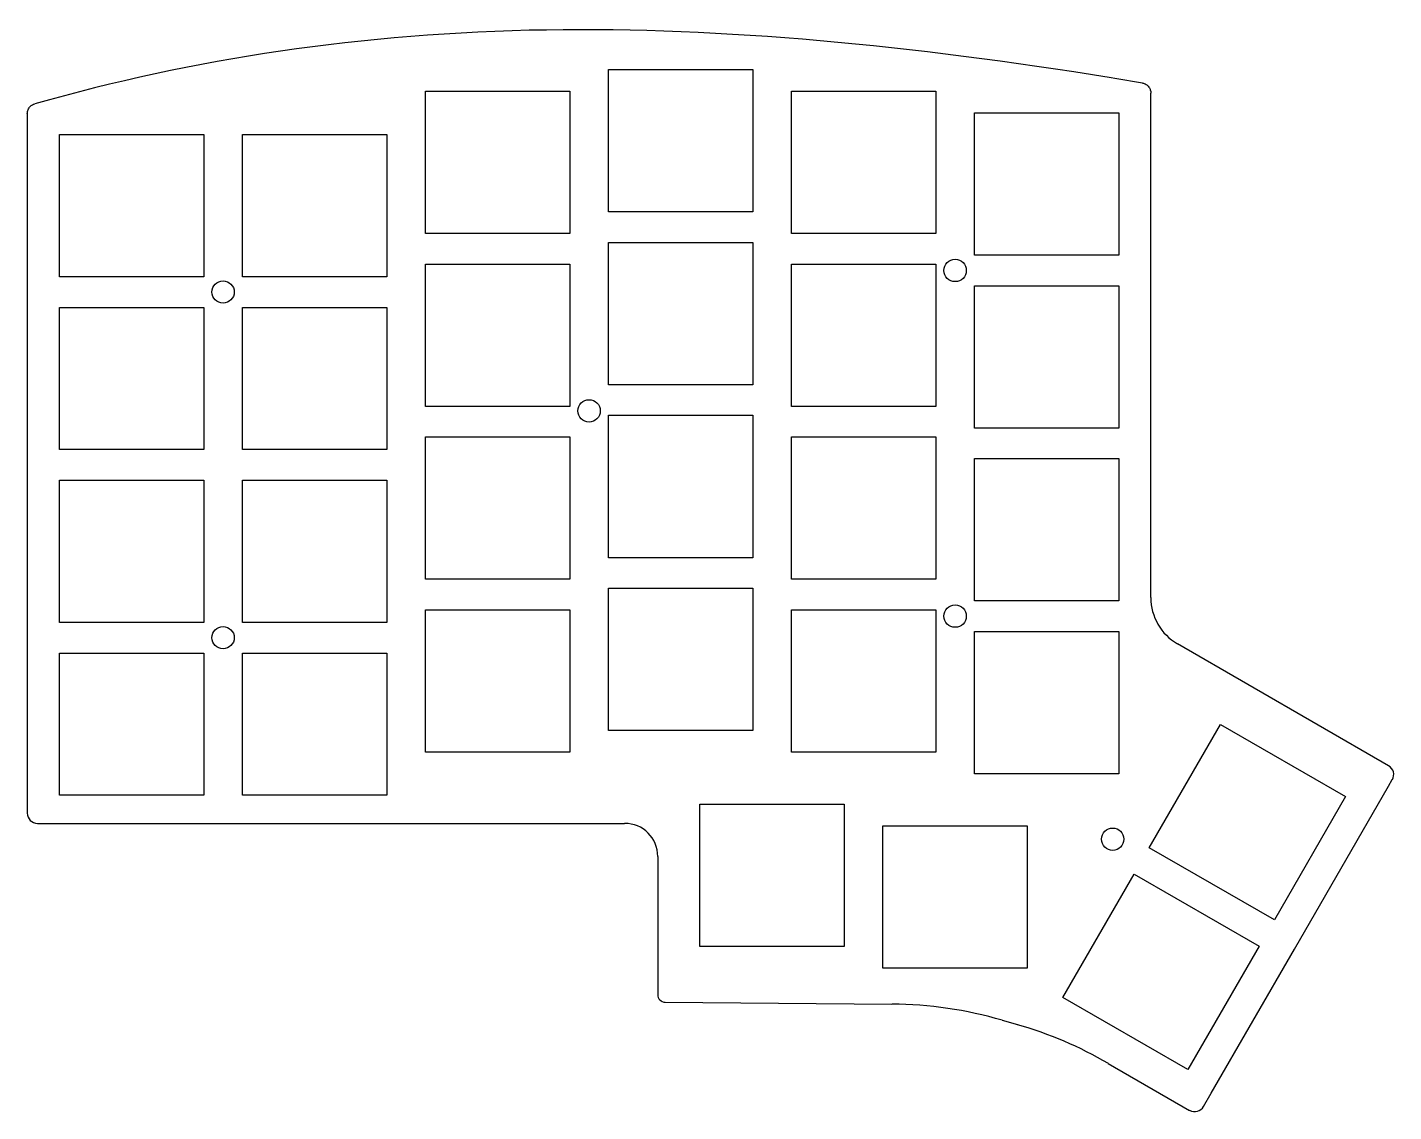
# Model space of a CAD drawing. Header units: millimetres. Extents: x 21 to 156, y -125 to -19.
import ezdxf

# ---------------------------------------------------------------- set-up
doc = ezdxf.new("R2010")
doc.units = ezdxf.units.MM
doc.layers.add('CUTOUTS', color=1, linetype='CONTINUOUS')
doc.layers.add('PERIMETER', color=5, linetype='CONTINUOUS')

msp = doc.modelspace()

# ---------------------------------------------------------------- linework, layer by layer
at = {"layer": 'CUTOUTS'}
for points in [[(78.4, -22.75), (92.6, -22.75), (92.6, -36.75), (78.4, -36.75)], [(60.4, -38.88), (60.4, -24.88), (74.6, -24.88), (74.6, -38.88)], [(96.4, -38.88), (96.4, -24.88), (110.6, -24.88), (110.6, -38.88)], [(114.4, -27), (128.6, -27), (128.6, -41), (114.4, -41)], [(24.4, -29.13), (38.6, -29.13), (38.6, -43.12), (24.4, -43.12)], [(42.4, -43.12), (42.4, -29.13), (56.6, -29.13), (56.6, -43.12)], [(78.4, -53.75), (78.4, -39.75), (92.6, -39.75), (92.6, -53.75)], [(60.4, -41.88), (74.6, -41.88), (74.6, -55.88), (60.4, -55.88)], [(96.4, -55.88), (96.4, -41.88), (110.6, -41.88), (110.6, -55.88)], [(114.4, -44), (128.6, -44), (128.6, -58), (114.4, -58)], [(24.4, -46.13), (38.6, -46.13), (38.6, -60.12), (24.4, -60.12)], [(42.4, -46.13), (56.6, -46.13), (56.6, -60.12), (42.4, -60.12)], [(78.4, -70.75), (78.4, -56.75), (92.6, -56.75), (92.6, -70.75)], [(60.4, -58.88), (74.6, -58.88), (74.6, -72.88), (60.4, -72.88)], [(96.4, -58.88), (110.6, -58.88), (110.6, -72.88), (96.4, -72.88)], [(114.4, -75), (114.4, -61), (128.6, -61), (128.6, -75)], [(24.4, -77.12), (24.4, -63.13), (38.6, -63.13), (38.6, -77.12)], [(42.4, -63.13), (56.6, -63.13), (56.6, -77.12), (42.4, -77.12)], [(78.4, -87.75), (78.4, -73.75), (92.6, -73.75), (92.6, -87.75)], [(60.4, -89.88), (60.4, -75.88), (74.6, -75.88), (74.6, -89.88)], [(96.4, -75.88), (110.6, -75.88), (110.6, -89.88), (96.4, -89.88)], [(114.4, -78), (128.6, -78), (128.6, -92), (114.4, -92)], [(24.4, -80.13), (38.6, -80.13), (38.6, -94.12), (24.4, -94.12)], [(42.4, -80.13), (56.6, -80.13), (56.6, -94.12), (42.4, -94.12)], [(138.6, -87.15), (150.9, -94.25), (143.9, -106.38), (131.6, -99.28)], [(87.4, -109), (87.4, -95), (101.6, -95), (101.6, -109)], [(105.4, -97.12), (119.6, -97.12), (119.6, -111.12), (105.4, -111.12)], [(130.1, -101.87), (142.4, -108.97), (135.4, -121.1), (123.1, -114)]]:
    msp.add_lwpolyline(points, close=True, dxfattribs=at)
for centre in [(112.5, -42.5), (40.5, -44.62), (76.5, -56.31), (112.5, -76.5), (40.5, -78.62), (128, -98.44)]:
    msp.add_circle(centre, 1.1, dxfattribs=at)
at = {"layer": 'PERIMETER'}
for p, q in [((131.75, -74.68), (131.75, -25.05)), ((21.25, -27.07), (21.25, -95.88)), ((155.14, -91.21), (134.37, -79.22)), ((155.13, -93.23), (155.5, -92.58)), ((145.88, -109.25), (155.13, -93.23)), ((22.25, -96.88), (80, -96.88)), ((83.25, -100.13), (83.25, -113.72)), ((137.7, -123.42), (145.88, -109.25)), ((83.99, -114.47), (106.29, -114.67)), ((117.13, -116.25), (118.63, -116.68)), ((127.57, -120.49), (135.57, -125.11)), ((136.93, -124.74), (137.7, -123.42))]:
    msp.add_line(p, q, dxfattribs=at)
for centre, radius, start, end in [((137, -74.68), 5.25, 180, 239.9928), ((154.64, -92.08), 1, -30.0072, 59.9928), ((22.25, -95.88), 1, 180, 270), ((80, -100.13), 3.25, 0, 90), ((84, -113.72), 0.75, 180, 269.5084), ((105.95, -154.91), 40.25, 73.8647, 89.5084), ((107.45, -155.35), 40.25, 60, 73.8647), ((136.07, -124.24), 1, 240, 330)]:
    msp.add_arc(centre, radius, start, end, dxfattribs=at)
for points, knots in [([(130.92, -24.07), (129.89, -23.89), (128.87, -23.72), (127.84, -23.56), (108.27, -20.37), (89.62, -18.59), (72.32, -18.85), (54.13, -19.12), (37.47, -21.73), (21.98, -26.11)], [-0.9917817, -0.9917817, -0.9917817, -0.9917817, -0.9674148, -0.9674148, -0.9674148, -0.5005565, -0.5005565, -0.5005565, -0.0096135, -0.0096135, -0.0096135, -0.0096135]), ([(130.92, -24.07), (131.05, -24.09), (131.17, -24.14), (131.39, -24.27), (131.49, -24.36), (131.62, -24.55), (131.67, -24.65), (131.73, -24.85), (131.75, -24.95), (131.75, -25.05)], [0, 0, 0, 0, 0.0390644, 0.0390644, 0.0781289, 0.0781289, 0.1093721, 0.1093721, 0.1406152, 0.1406152, 0.1406152, 0.1406152]), ([(21.25, -27.07), (21.25, -26.94), (21.28, -26.81), (21.37, -26.57), (21.45, -26.46), (21.6, -26.3), (21.67, -26.25), (21.82, -26.16), (21.9, -26.13), (21.98, -26.11)], [0, 0, 0, 0, 0.0390644, 0.0390644, 0.0781289, 0.0781289, 0.1039947, 0.1039947, 0.1298606, 0.1298606, 0.1298606, 0.1298606])]:
    msp.add_open_spline(points, degree=3, knots=knots, dxfattribs=at)

doc.saveas('drawing.dxf')
